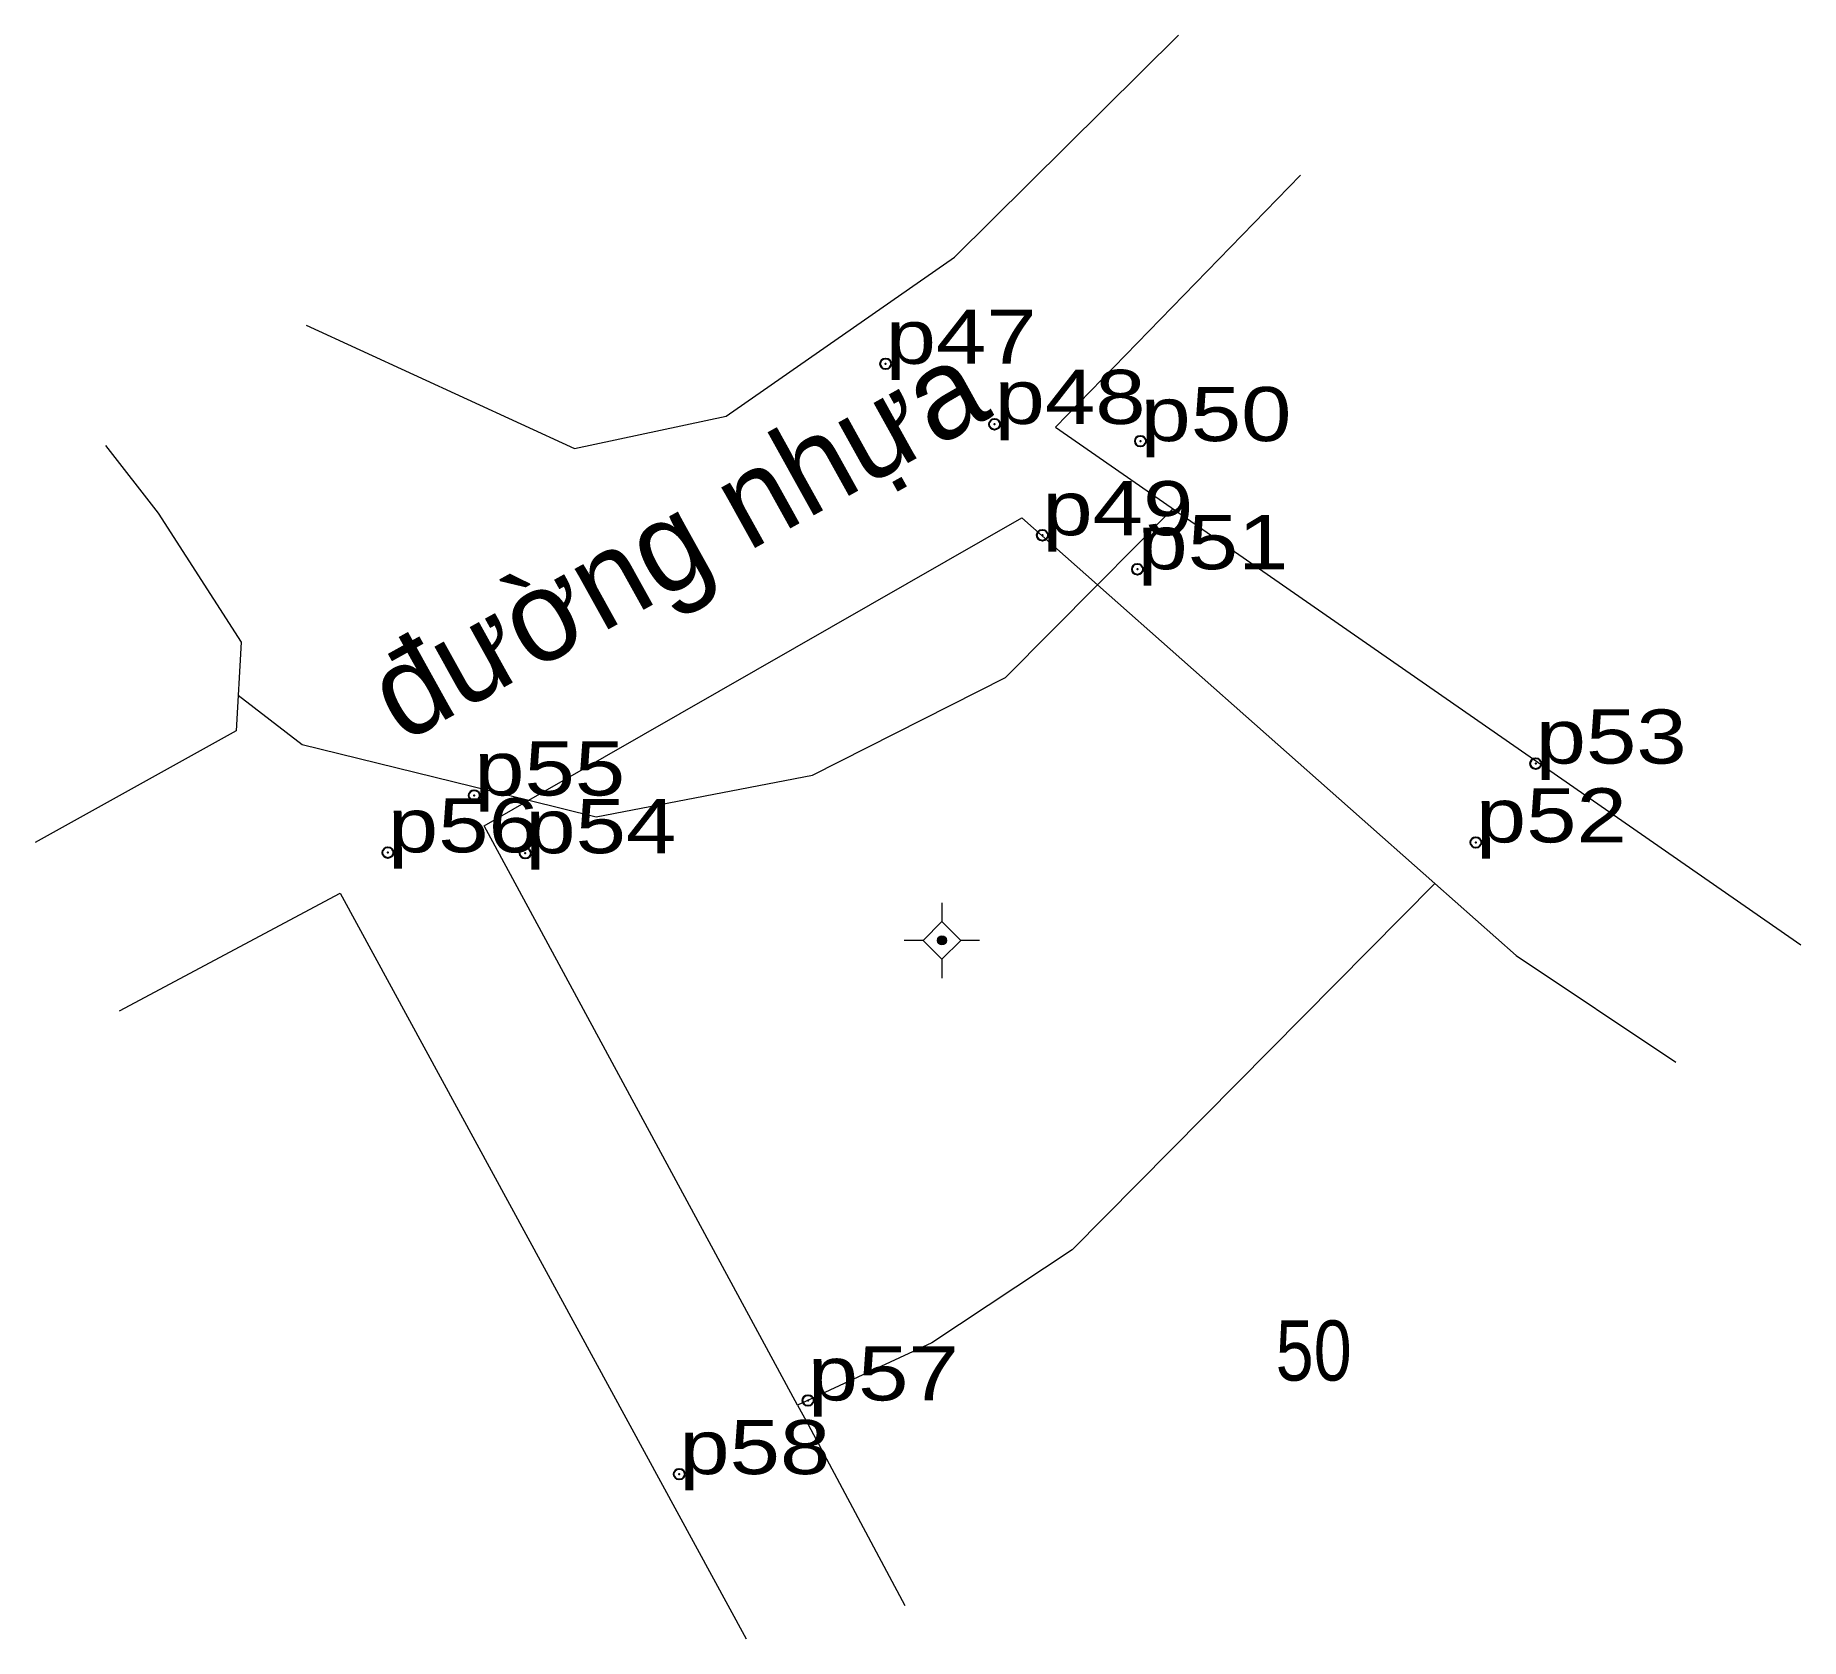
# Model space of a CAD drawing. Header units: metres. Extents: x 552759.9 to 552818.6, y 1839202.5 to 1839255.8.
import ezdxf
from ezdxf.enums import TextEntityAlignment as Align

# ---------------------------------------------------------------- set-up
doc = ezdxf.new("R2010")
doc.units = ezdxf.units.M
doc.header["$LTSCALE"] = 0.72
doc.header["$PDMODE"] = 32
doc.header["$PDSIZE"] = 0.36
for name, color, linetype, lineweight in [('10', 7, 'Continuous', 13), ('11', 7, 'Continuous', 13), ('16', 7, 'Continuous', 13), ('22', 7, 'Continuous', 13), ('50', 7, 'Continuous', 13)]:
    doc.layers.add(name, color=color, linetype=linetype, lineweight=lineweight)
for name, color, linetype in [('12', 7, 'Continuous'), ('28', 7, 'Continuous'), ('7', 7, 'Continuous')]:
    doc.layers.add(name, color=color, linetype=linetype)

msp = doc.modelspace()

# ---------------------------------------------------------------- hatches: boundary and pattern name
at = {"layer": '11'}
msp.add_hatch(color=256, dxfattribs=at).paths.add_polyline_path([(552790.2324, 1839225.6945, 1), (552789.9324, 1839225.6945, 1)])

# ---------------------------------------------------------------- linework, layer by layer
at = {"layer": '10'}
for points in [[(552776.35, 1839230.35), (552792.74, 1839239.74), (552795.25, 1839237.51)], [(552795.25, 1839237.51), (552806.47, 1839227.58), (552794.41, 1839215.41), (552789.74, 1839212.32), (552785.28, 1839210.24), (552774.86, 1839229.5), (552776.35, 1839230.35)]]:
    msp.add_lwpolyline(points, dxfattribs=at)
at = {"layer": '11'}
for p, q in [((552790.08, 1839226.94), (552790.08, 1839226.32)), ((552789.46, 1839225.69), (552788.83, 1839225.69)), ((552791.33, 1839225.69), (552790.71, 1839225.69)), ((552790.08, 1839225.07), (552790.08, 1839224.44))]:
    msp.add_line(p, q, dxfattribs=at)
msp.add_lwpolyline([(552790.08, 1839226.32), (552789.46, 1839225.69), (552790.08, 1839225.07), (552790.71, 1839225.69)], close=True, dxfattribs=at)
msp.add_circle((552790.0824, 1839225.6945), 0.15, dxfattribs=at)
at = {"layer": '16'}
for points in [[(552806.47, 1839227.58), (552809.17, 1839225.19), (552814.48, 1839221.65)], [(552785.28, 1839210.24), (552785.63, 1839209.6), (552788.85, 1839203.58)]]:
    msp.add_lwpolyline(points, dxfattribs=at)
at = {"layer": '22'}
for points in [[(552768.94, 1839246.15), (552777.86, 1839242.04), (552782.91, 1839243.12), (552790.5, 1839248.41), (552797.95, 1839255.78)], [(552802, 1839251.13), (552793.86, 1839242.75), (552818.63, 1839225.55)], [(552762.27, 1839242.14), (552764.02, 1839239.9), (552766.78, 1839235.61), (552766.62, 1839232.66), (552759.94, 1839228.95)], [(552762.74, 1839223.35), (552770.07, 1839227.26), (552783.57, 1839202.48)]]:
    msp.add_lwpolyline(points, dxfattribs=at)
at = {"layer": '50'}
for points in [[(552776.35, 1839230.35), (552778.59, 1839229.8), (552785.78, 1839231.19), (552792.19, 1839234.43), (552795.25, 1839237.51), (552797.76, 1839240.04)], [(552766.68, 1839233.85), (552768.81, 1839232.21), (552776.35, 1839230.35)]]:
    msp.add_lwpolyline(points, dxfattribs=at)
at = {"layer": '7'}
for p in [(552788.21, 1839244.86), (552791.83, 1839242.85), (552796.68, 1839242.29), (552793.42, 1839239.16), (552796.58, 1839238.03), (552809.82, 1839231.57), (552774.53, 1839230.51), (552807.83, 1839228.95), (552771.66, 1839228.61), (552776.23, 1839228.59), (552785.63, 1839210.4), (552781.35, 1839207.95)]:
    msp.add_point(p, dxfattribs=at)

# ---------------------------------------------------------------- texts
at = {"layer": '12', "width": 1.25}
for s, p in [('p47', (552788.21, 1839244.86)), ('p48', (552791.83, 1839242.86)), ('p50', (552796.68, 1839242.29)), ('p49', (552793.42, 1839239.16)), ('p51', (552796.58, 1839238.03)), ('p53', (552809.82, 1839231.57)), ('p55', (552774.53, 1839230.51)), ('p52', (552807.83, 1839228.95)), ('p56', (552771.66, 1839228.62)), ('p54', (552776.23, 1839228.59)), ('p57', (552785.62, 1839210.4)), ('p58', (552781.35, 1839207.95))]:
    msp.add_text(s, height=1.8, dxfattribs=at).set_placement(p)
at = {"layer": '16', "width": 0.85}
msp.add_text('50', height=2, dxfattribs=at).set_placement((552802.44, 1839211.06), align=Align.CENTER)
at = {"layer": '28'}
msp.add_text('®\xadêng nhùa', height=3, rotation=29.035, dxfattribs=at).set_placement((552781.987, 1839237.6939), align=Align.CENTER)

doc.saveas('drawing.dxf')
